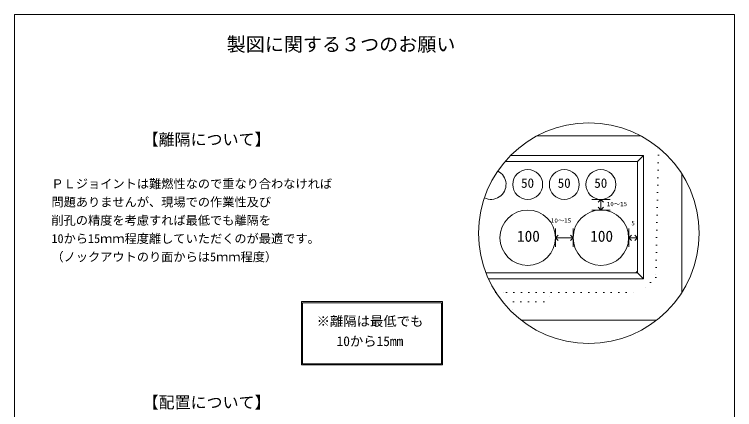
# Model space of a CAD drawing. Units: millimetres, scale not verified. Extents: x -4890 to 18490, y -2333 to 2334.
# Drawn here: x -4890 to -1830, y 652 to 2334 of the extents above; entities that cross this region are included whole.
import ezdxf
from ezdxf.enums import TextEntityAlignment as Align

# ---------------------------------------------------------------- set-up
doc = ezdxf.new("R2010")
doc.units = ezdxf.units.MM
doc.header["$LTSCALE"] = 10
doc.linetypes.add('DASHED1', pattern=[1.8, 1.2, -0.6])
doc.linetypes.add('USER5', pattern=[3.185, 0.01, -3.175])
for name, color, linetype, lineweight in [('0-2_waku', 7, 'Continuous', 18), ('0-3_gaikei', 7, 'Continuous', 18), ('0-4_kakure', 7, 'DASHED1', 5), ('0-5_sunpou', 7, 'Continuous', 5), ('0-8_hole', 7, 'Continuous', 18), ('0-9_uchigawa', 6, 'Continuous', 18), ('0-E_文字１', 7, 'Continuous', 18)]:
    doc.layers.add(name, color=color, linetype=linetype, lineweight=lineweight)
doc.styles.add('ＭＳ ゴシック', font='')
doc.styles.get('ＭＳ ゴシック').set_extended_font_data('MS Gothic')

# ---------------------------------------------------------------- blocks, each defined once
blk = doc.blocks.new('_Open90')
at = {"layer": '0-5_sunpou'}
blk.add_line((0, 0), (-1, 0), dxfattribs=at)
blk.add_lwpolyline([(-0.5, 0.5), (0, 0), (-0.5, -0.5)], dxfattribs=at)

msp = doc.modelspace()

# ---------------------------------------------------------------- linework, layer by layer
at = {"layer": '0-2_waku'}
for p, q in [((-4890.03, 2333.66), (-1830.03, 2333.66)), ((-4890.03, 2333.66), (-1830.03, 2333.66)), ((-4890.03, 2333.66), (-4890.03, -1941.34)), ((-1830.03, 2333.66), (-1830.03, -1941.34))]:
    msp.add_line(p, q, dxfattribs=at)
at = {"layer": '0-3_gaikei'}
for p, q in [((-2230.16, 1817.38), (-2668.29, 1817.38)), ((-2053.94, 1150.63), (-2053.94, 1655.01)), ((-2737.83, 1033.3), (-2160.61, 1033.3))]:
    msp.add_line(p, q, dxfattribs=at)
at = {"layer": '0-4_kakure', "linetype": 'USER5', "lineweight": 18}
for p, q in [((-2844.06, 1149.94), (-2799.85, 1149.94)), ((-2799.85, 1149.94), (-2229.61, 1149.94)), ((-2799.85, 1149.94), (-2229.61, 1149.94)), ((-2770.11, 1111.06), (-2773.25, 1063.92)), ((-2770.11, 1111.06), (-2666.43, 1111.06))]:
    msp.add_line(p, q, dxfattribs=at)
for points in [[(-2152.95, 1766.23), (-2164.81, 1214.74), (-2229.61, 1149.94)], [(-2770.11, 1111.06), (-2640.51, 1111.06), (-2601.63, 1149.94)]]:
    msp.add_lwpolyline(points, dxfattribs=at)
at = {"layer": '0-5_sunpou', "color": 150, "lineweight": 18}
for p, q in [((-2436.97, 1546.51), (-2359.21, 1546.51)), ((-2436.97, 1501.15), (-2359.21, 1501.15)), ((-2591.2, 1422.1), (-2591.2, 1344.34)), ((-2516.03, 1422.1), (-2516.03, 1344.34)), ((-2280.05, 1422.1), (-2280.05, 1344.34)), ((-2242.57, 1422.1), (-2242.57, 1344.34)), ((-2591.2, 1383.22), (-2516.03, 1383.22)), ((-2280.05, 1383.22), (-2242.57, 1383.22)), ((-2242.57, 1241.56), (-2249.74, 1234.18))]:
    msp.add_line(p, q, dxfattribs=at)
msp.add_circle((-2449.22, 1402.82), 468.88, dxfattribs=at)
at = {"layer": '0-8_hole'}
for centre, radius in [((-2709.13, 1610.02), 63.5), ((-2553.61, 1610.02), 63.5), ((-2398.09, 1610.02), 63.5), ((-2709.13, 1383.22), 117.94), ((-2398.09, 1383.22), 117.94)]:
    msp.add_circle(centre, radius, dxfattribs=at)
msp.add_arc((-2864.65, 1610.02), 63.5, 243.19936, 63.78529, dxfattribs=at)
at = {"layer": '0-9_uchigawa'}
for p, q in [((-2782, 1733.14), (-2216.65, 1733.14)), ((-2216.65, 1208.26), (-2216.65, 1733.14)), ((-2805.86, 1707.22), (-2799.85, 1707.22)), ((-2242.57, 1234.18), (-2242.57, 1707.22)), ((-2886.72, 1234.18), (-2799.85, 1234.18)), ((-2799.85, 1234.18), (-2242.57, 1234.18)), ((-2216.65, 1208.26), (-2242.57, 1234.18)), ((-2875.83, 1208.26), (-2799.85, 1208.26)), ((-2799.85, 1208.26), (-2216.65, 1208.26)), ((-3670.49, 1111.92), (-3070.49, 1111.92)), ((-3670.49, 841.92), (-3670.49, 1111.92)), ((-3665.49, 1106.92), (-3075.49, 1106.92)), ((-3665.49, 846.92), (-3665.49, 1106.92)), ((-3075.49, 846.92), (-3075.49, 1106.92)), ((-3070.49, 841.92), (-3070.49, 1111.92)), ((-3670.49, 841.92), (-3070.49, 841.92)), ((-3665.49, 846.92), (-3075.49, 846.92))]:
    msp.add_line(p, q, dxfattribs=at)
msp.add_lwpolyline([(-2799.85, 1707.22), (-2242.57, 1707.22), (-2216.65, 1733.14)], dxfattribs=at)

# ---------------------------------------------------------------- block references
at = {"layer": '0-5_sunpou', "xscale": 23.328, "yscale": 23.328}
for p, rotation in [((-2398.09, 1546.51), 90), ((-2398.09, 1501.15), 270), ((-2591.2, 1383.22), 180), ((-2280.05, 1383.22), 180)]:
    msp.add_blockref('_Open90', p, dxfattribs=dict(at, rotation=rotation))
for p in [(-2516.03, 1383.22), (-2242.57, 1383.22)]:
    msp.add_blockref('_Open90', p, dxfattribs=at)

# ---------------------------------------------------------------- texts
at = {"layer": '0-E_文字１', "style": 'ＭＳ ゴシック'}
for s, height, p in [('製図に関する３つのお願い', 59.38, (-3988.08, 2158.87)), ('【離隔について】', 49.88, (-4345.68, 1761.77)), ('ＰＬジョイントは難燃性なので重なり合わなければ', 38.01, (-4732.8, 1582.65)), ('50', 40.38, (-2737.11, 1583.65)), ('50', 40.38, (-2581.59, 1583.65)), ('50', 40.38, (-2426.07, 1583.65)), ('問題ありませんが、現場での作業性及び', 38.01, (-4732.8, 1504.89)), ('10～15', 19, (-2373.03, 1511.83)), ('削孔の精度を考慮すれば最低でも離隔を', 38.01, (-4732.8, 1427.13)), ('10～15', 19, (-2610.56, 1441.33)), ('5', 19, (-2268.89, 1430.3)), ('100', 47.51, (-2754.42, 1351.88)), ('100', 47.51, (-2443.38, 1351.88)), ('10から15ｍｍ程度離していただくのが最適です。', 38.01, (-4732.8, 1349.37)), ('（ノックアウトのり面からは5ｍｍ程度）', 38.01, (-4732.8, 1271.61)), ('※離隔は最低でも', 41.57, (-3605.99, 994.98)), ('\u3000 10から15mm', 41.57, (-3605.99, 909.93)), ('【配置について】', 49.88, (-4345.68, 642.92))]:
    msp.add_text(s, height=height, dxfattribs=at).set_placement(p, align=Align.BOTTOM_LEFT)

doc.saveas('drawing.dxf')
